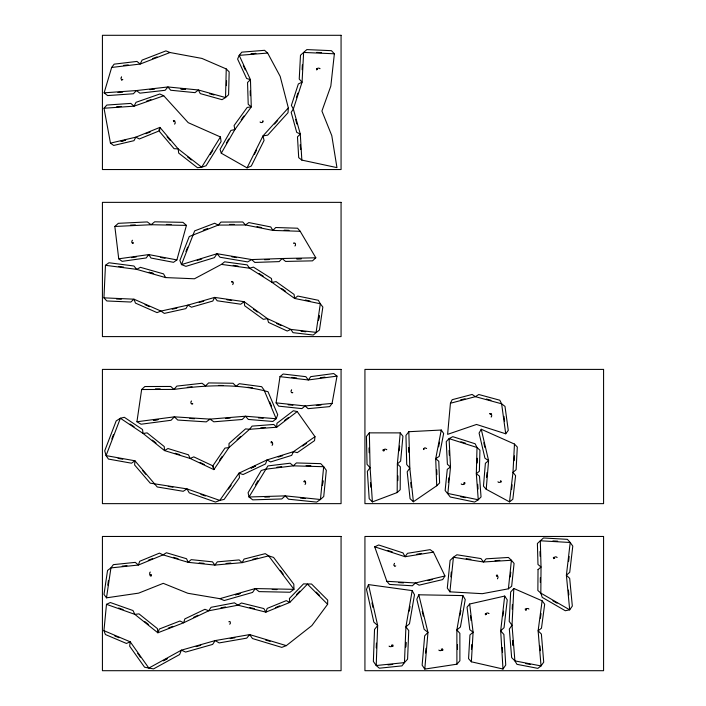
<?xml version="1.0" encoding="UTF-8"?>
<svg xmlns="http://www.w3.org/2000/svg" width="706" height="706" viewBox="0 0 706 706"><rect width="100%" height="100%" fill="white"/><g stroke="black" fill="none" stroke-linecap="round" stroke-linejoin="round"><path stroke-width="1.06" d="M397.187 492.559L397.372 463.93L400.249 432.893L369.344 432.866L366.432 436.414L367.041 464.31L370.094 467.725L372.397 501.913L397.187 492.559L400.187 489.717L400.337 466.807L397.372 463.93L400.629 461.097L402.932 436.273L400.249 432.893M397.857 480.636L397.902 475.862M540.319 582.45L540.346 577.676M327.619 604.283L327.708 600.153L311.558 584.03L303.527 583.88L289.389 598.52L289.769 602.43L265.897 612.137L237.948 605.201L234.463 602.827L211.068 607.31L208.702 610.796L183.622 622.78L157.862 632.788L134.828 614.361L106.491 604.327L103.941 630.67L105.406 634.535L126.436 643.448L130.231 641.825L148.834 668.079L153.537 668.9L179.606 654.559L181.424 650.155L215.198 640.58L249.677 634.597L286.309 645.628L311.858 625.587L327.619 604.283L307.437 584.127L289.769 602.43L286.257 600.638L267.159 608.404L265.897 612.137L263.815 608.546L241.461 602.995L237.948 605.201L208.702 610.796L204.908 609.304L184.848 618.897L183.622 622.78L179.968 621.006L159.353 629.011L157.862 632.788L157.42 628.614L138.994 613.876L134.828 614.361L132.993 610.54L110.321 602.518L106.491 604.327M226.247 68.941L225.541 97.56L222.019 99.678L200.275 93.607L198.351 89.98L167.94 86.962L136.408 90.562L104.135 92.83L111.654 67.458L114.151 64.149L136.973 61.422L140.176 64.043L169.987 52.518L201.925 58.422L226.247 68.941L229.159 71.871L228.594 94.772L225.541 97.56L198.351 89.98L195.015 92.645L170.693 90.236L167.94 86.962L165.125 90.289L139.894 93.166L136.408 90.562L133.39 93.766L107.568 95.584L104.135 92.83M226.441 85.647L226.547 80.881M477.212 463.021L477.327 458.247M262.57 121.344C264.291 122.138 261.423 122.244 263.02 120.744M316.941 69.382L316.517 68.623L316.544 69.92M304.41 481.254L304.921 480.812L305.151 481.404M376.254 647.896L376.422 643.131M423.494 448.998C425.224 449.704 422.356 449.987 423.935 448.407M103.941 297.844L105.459 265.306L108.962 262.756L133.937 266.003L136.673 269.365L165.628 277.582L194.45 278.782L221.437 264.397L224.649 261.82L247.171 264.874L249.58 268.209L272.084 282.426L294.605 298.435L320.321 303.748L322.845 307.039L319.465 329.949L313.217 335.041L293.008 332.658L290.828 329.402L267.424 318.618L244.126 301.691L214.659 297.402L187.955 305.107L160.968 311.081L157.059 312.617L135.473 303.103L133.972 299.185L103.941 297.844L106.809 300.959L130.839 302.036L133.972 299.185L160.968 311.081L164.304 313.393L185.899 308.619L187.955 305.107L191.45 307.207L212.815 301.038L214.659 297.402L217.174 300.782L240.746 304.215L244.126 301.691L244.7 305.795L263.338 319.333L267.424 318.618L268.518 322.404L287.236 331.035L290.828 329.402L316.094 332.376L320.321 303.748L318.353 300.288L297.782 296.052L294.605 298.435L294.084 294.411L276.064 281.597L272.084 282.426L271.422 278.482L253.428 267.106L249.58 268.209L221.437 264.397M512.203 609.207L512.441 604.442M513.818 588.477L512.027 625.234L514.903 660.895L516.951 664.328L537.857 668.361L541.034 665.934L543.717 662.175L541.387 634.067L538.122 630.802L542.12 600.806L513.818 588.477L510.659 592.007L509.22 621.412L512.027 625.234L509.335 629.037L511.638 657.568L514.903 660.895L541.034 665.934L538.122 630.802L541.476 628.19L544.679 604.195L542.12 600.806M302.124 69.665L302.371 64.899M514.471 444.065L512.988 472.376L509.52 501.869L486.205 489.267L483.469 486.16L485.384 463.277L488.596 460.665L481.245 429.248L514.471 444.065L517.304 447.057L516.112 469.702L512.988 472.376L515.601 475.676L512.83 499.266L509.52 501.869M514.206 460.639L514.445 455.873M471.484 649.326L471.784 644.56M471.361 661.796L473.099 632.152L469.658 604.018L504.693 596.067L507.252 599.888L504.04 627.705L500.678 630.837L502.99 669.023L471.361 661.796L468.555 658.663L469.949 634.941L473.099 632.152L469.799 629.699L467.045 607.195L469.658 604.018M288.33 107.903L288.013 112.713L267.733 135.12L262.985 135.923L247.047 167.869L221.278 153.211L220.051 149.354L230.924 130.425L234.869 129.551L251.274 106.906L250.453 79.663L239.184 55.359L241.796 52.156L264.565 50.311L267.653 53.056L280.176 76.372L288.33 107.903L262.985 135.923L264.062 140.45L251.31 166.007L247.047 167.869M486.593 477.3L487.008 472.543M486.205 489.267L488.596 460.665L484.951 458.203L479.074 433.069L481.245 429.248M425.577 653.068L425.983 648.311M424.783 669.085L427.96 632.399L418.799 594.796L462.898 595.59L465.236 599.535L460.418 627.016L456.87 629.928L456.914 664.196L424.783 669.085L422.135 665.158L424.677 635.815L427.96 632.399L424.147 629.346L416.814 599.262L418.799 594.796M450.437 403.241L447.613 434.349L476.515 424.456L505.725 433.793L508.267 430.386L504.993 406.4L501.622 403.806L475.385 396.666L472.129 394.442L452.175 399.702L450.437 403.241L475.385 396.666L478.792 394.504L499.786 400.214L501.622 403.806L505.725 433.793M399.181 450.843L399.622 446.086M448.345 482.533L448.831 477.785M450.834 576.855L451.302 572.098M449.907 591.831L453.42 557.246L456.888 554.775L480.927 558.561L483.469 561.985L511.409 560.264L514.074 563.432L511.665 586.271L508.399 588.813L482.348 593.684L449.907 591.831L447.295 588.072L450.101 560.405L453.42 557.246L483.469 561.985L486.081 558.834L508.435 557.458L511.409 560.264L508.399 588.813M510.244 576.97L510.756 572.231M334.37 53.788L330.823 86.088L321.918 111.054L331.785 135.64L336.956 167.622L301.841 160.094L298.709 157.667L297.473 136.849L300.297 134.069L293.352 109.024L291.384 105.415L298.347 83.943L302.062 82.187L303.633 52.438L306.836 49.596L331.423 50.673L334.37 53.788L303.633 52.438L300.491 55.253L299.238 79.054L302.062 82.187L293.352 109.024L291.172 112.325L296.723 132.366L300.297 134.069L301.841 160.094M314.982 436.679L314.541 440.632L297.305 452.643L293.449 451.69L267.062 459.915L238.963 473.161L219.76 500.413L215.489 502.072L189.252 492.85L186.966 488.879L150.246 483.16L134.625 464.998L134.934 460.78L106.076 455.617L104.726 450.816L116.172 420.926L120.391 418.252L124.327 417.299L142.497 429.486L143.115 433.484L164.516 450.587L190.143 458.45L213.865 469.614L228.956 447.569L249.589 429.292L252.068 426.115L273.76 424.465L276.699 427.227L297.2 411.563L314.982 436.679L293.449 451.69L291.693 455.361L270.583 461.945L267.062 459.915L265.527 463.939L243.049 474.538L238.963 473.161L239.484 477.609L224.12 499.407L219.76 500.413L186.966 488.879L183.225 491.288L157.226 486.972L134.934 460.78L131.528 463.198L108.442 459.068L106.076 455.617L120.391 418.252L143.115 433.484L147.113 432.866L164.242 446.554L164.516 450.587L167.957 448.522L188.458 454.814L190.143 458.45L193.788 456.87L212.762 465.801L213.865 469.614L212.912 465.731L224.985 448.089L228.956 447.569L229.035 443.509L245.547 428.886L249.589 429.292L276.699 427.227L276.937 423.291L293.343 410.76L297.2 411.563M504.693 596.067L500.678 630.837L503.89 634.473L505.734 665.026L502.99 669.023M502.999 615.897L503.555 611.149M568.621 561.296L569.16 556.549M511.559 489.558L512.132 484.819M540.399 618.244L541.025 613.514M136.929 421.756L141.641 389.518L144.871 386.526L170.746 386.456L173.994 389.43C205.022 385.123 237.648 383.279 268.024 391.733L277.714 414.713L276.178 418.737L272.869 421.464L248.335 419.443L245.511 416.222L210.026 419.126L174.391 416.84L136.929 421.756L141.068 424.218L171.029 420.282L174.391 416.84L177.762 420.044L206.267 421.879L210.026 419.126L213.812 421.809L242.211 419.488L245.511 416.222L276.178 418.737L264.07 390.021L261.661 386.685L239.29 383.702L236.095 386.288L233.077 383.261L208.632 382.926L205.534 385.873L202.048 383.261L176.809 386.111L173.994 389.43L141.641 389.518M107.78 585.133L108.468 580.411M106.491 597.832L110.939 567.898L113.375 564.641L135.305 562.364L138.358 565.047L163.06 554.872L166.422 552.754L186.525 558.728L188.193 562.338L214.853 565.082L242.149 562.638L268.651 555.869L273.557 557.413L293.811 584.189L293.961 589.333L290.034 592.237L259.076 591.619L255.263 588.566L219.866 598.679L187.822 593.269L163.262 583.341L138.632 593.137L106.491 597.832L103.985 594.399L107.55 570.448L110.939 567.898L138.358 565.047L139.691 561.279L159.45 553.133L163.06 554.872L188.193 562.338L191.167 559.646L212.497 561.835L214.853 565.082L217.316 561.861L239.157 559.911L242.149 562.638L244.064 559.073L265.262 553.654L268.651 555.869L293.961 589.333L255.263 588.566L252.545 592.44L224.226 600.532L219.866 598.679M276.09 402.87L279.991 376.651L283.168 374.021L305.83 376.669L308.319 379.96L337 376.121L332.094 403.4L329.676 406.621L308.081 408.668L305.107 405.95L276.09 402.87L278.676 406.144L301.886 408.606L305.107 405.95L332.094 403.4M412.18 590.613L405.915 626.875L404.459 662.625L401.935 665.882L379.334 668.203L376.21 665.529L373.368 661.425L374.533 629.434L377.666 625.542L368.488 584.594L412.18 590.613L414.493 594.743L409.48 623.76L405.915 626.875L408.748 630.573L407.583 659.175L404.459 662.625L376.21 665.529L377.666 625.542L373.836 622.101L366.493 589.342L368.488 584.594M409.224 611.193L410.045 606.498M462.898 595.59L456.87 629.928L459.862 633.353L459.888 660.763L456.914 664.196M460.065 615.217L460.877 610.513M441.276 430.033L435.708 458.679L436.732 485.772L413.389 501.754L410.062 498.701L407.194 471.793L409.807 468.122L408.836 431.71L441.276 430.033L443.65 433.466L439.194 456.385L435.708 458.679L438.788 461.274L439.609 482.948L436.732 485.772M438.611 446.81L439.538 442.132M176.897 259.914L186.428 225.391L182.951 222.337L154.676 221.808L151.084 224.729L114.84 226.476L118.732 258.82L122.147 261.352L146.177 257.955L148.763 254.584L176.897 259.914L173.526 262.314L151.022 258.043L148.763 254.584L118.732 258.82M442.485 648.84L442.194 649.882L442.936 649.882M553.769 558.667L554.069 557.625L553.319 557.625M384.267 450.763L383.676 450.666L384.276 449.625L383.676 449.625M391.583 645.09L392.183 645.16L391.583 646.211L392.183 646.211M392.474 645.09L393.074 645.16L392.474 646.211L393.074 646.211M441.294 649.061L441.894 649.141L441.294 650.182L441.894 650.182M526.376 610.143L525.811 609.966L526.402 608.969L525.802 608.969M296.396 97.684L297.879 93.148M111.822 438.947L113.534 434.499M185.925 251.61L187.655 247.162M254.478 154.296L256.622 150.034M226.361 143.15L228.753 139.011M221.278 153.211L234.869 129.551L234.092 125.536L247.215 107.418L251.274 106.906L248.212 104.276L247.55 82.478L250.453 79.663L246.623 78.49L237.604 59.048L239.184 55.359L267.653 53.056M255.519 484.863L257.946 480.751M220.431 136.955L201.669 167.207L197.486 167.728L178.689 153.087L178.168 148.904L159.918 127.389L135.834 137.167L110.463 143.141L104.02 108.239L106.818 105.053L130.831 103.403L134.043 106.174L163.748 95.769L188.211 122.667L220.431 136.955L221.093 141.553L206.073 165.76L201.669 167.207L178.168 148.904L174.073 148.684L159.468 131.466L159.918 127.389L158.629 131.131L139.364 138.958L135.834 137.167L133.981 140.671L113.684 145.454L110.463 143.141M210.291 154.42L212.824 150.369M444.948 575.981L442.68 579.582L419.073 585.168L415.428 582.971L386.844 581.294L374.709 546.823L378.672 544.979L402.976 552.895L405.094 556.716L433.449 552.136L444.948 575.981L415.428 582.971L412.392 585.777L389.527 584.436L386.844 581.294M219.566 460.224L222.266 456.288M228.479 489.09L231.215 485.181M241.187 119.808L243.994 115.952M408.836 431.71L405.95 435.425L406.727 464.557L409.807 468.122L413.389 501.754M274.51 124.088L277.696 120.541M296.52 594.584L299.829 591.143M317.541 69.638L317.241 68.597M463.718 483.01L464.018 484.051M500.413 480.892L500.713 481.942M501.013 480.892L501.313 481.942M486.505 614.485L486.205 613.443M554.66 558.367L554.36 557.325M525.502 610.01L525.211 608.969M315.82 257.787L312.511 260.849L285.568 261.432L282.126 258.52L251.663 259.561L217.06 253.719L181.486 264.591L179.88 260.505L189.261 236.528L218.242 225.082L245.494 224.949L272.913 230.412L300.191 231.286L315.82 257.787L282.126 258.52L279.188 261.608L254.813 262.438L251.663 259.561L247.709 261.917L220.025 257.249L217.06 253.719L214.368 257.664L185.916 266.356L181.486 264.591L194.653 230.88L214.677 223.246L218.242 225.082L220.952 222.09L242.758 221.984L245.494 224.949L248.821 222.575L270.76 226.944L272.913 230.412L275.737 227.517L297.561 228.215L300.191 231.286M114.84 226.476L118.326 223.325L147.316 221.922L151.084 224.729L186.428 225.391M237.084 439.564L240.667 436.405M284.695 420.37L288.489 417.475M302.6 446.033L306.519 443.315M167.507 658.486L163.324 660.781L167.516 658.495M193.753 617.273L198.059 615.226M148.269 560.317L152.69 558.508M275.393 607.628L279.814 605.836M145.895 133.734L150.307 131.925M168.302 628.102L172.749 626.363M286.309 645.628L281.782 647.384L252.483 638.559L249.677 634.597L246.738 638.136L219.151 642.919L215.198 640.58L212.63 644.41L185.616 652.07L181.424 650.155L148.834 668.079L144.545 667.179L129.657 646.167L130.231 641.825L103.941 630.67M152.637 58.58L157.094 56.868M203.284 230.138L207.74 228.453M146.451 101.205L150.952 99.617M278.155 457.082L282.709 455.67M197.159 260.417L201.731 259.031M199.171 302.486L203.76 301.171M240.022 593.534L235.433 594.84L240.022 593.543M196.18 646.599L200.769 645.284M460.453 399.993L465.069 398.766M252.933 559.258L257.566 558.084M428.004 580.606L432.646 579.494M172.255 309.202L176.915 308.151M220.863 607.857L225.558 606.966M230.191 638.595L234.886 637.765M416.822 554.228L421.535 553.451M131.466 257.619L136.196 256.966M320.215 377.763L324.945 377.136M158.109 419.567L153.37 420.194L158.109 419.585M276.928 467.222L281.668 466.657M123.471 65.437L128.218 64.881M111.654 67.458L140.176 64.043L142.082 60.107L165.928 50.885L169.987 52.518M149.866 89.636L154.614 89.08M187.328 387.32L192.067 386.791M122.217 566.124L126.965 565.638M388.018 664.92L392.765 664.417M316.279 405.482L321.036 405.05M226.07 563.485L230.827 563.044M225.435 418.455L230.191 418.084M260.717 427.845L265.482 427.492M117.928 92.451L122.694 92.133M116.605 106.782L121.37 106.438M104.02 108.239L134.043 106.174L136.029 102.317L159.794 93.995L163.748 95.769M495.021 560.67L499.786 560.387M130.548 225.126L135.323 224.887M264.529 259.729L269.304 259.552M264.785 497.103L269.56 496.945M229.476 224.429L234.251 224.42M155.435 388.882L160.2 388.874M317.841 68.147L319.183 68.147M121.485 79.857L122.085 79.857M173.544 121.07L173.394 120.47L174.735 120.77M174.735 121.37L173.694 121.661M260.929 122.535L262.27 122.535M293.846 243.499L293.696 242.899L295.037 243.199M491.226 414.254L490.185 414.554M271.589 441.709C269.868 442.468 271.995 441.85 272.189 442.159M272.189 442.6L271.148 442.9M424.385 447.957L425.727 447.957M384.567 449.175L385.917 449.175M383.376 449.625L382.784 450.075L383.376 450.966M305.151 481.704L304.11 481.995M498.771 482.383L500.113 482.383M464.919 482.71L464.319 482.71L464.919 483.601L464.319 484.051M462.077 484.501L463.427 484.501M554.96 556.875L556.302 556.875M497.553 575.999L496.503 576.299M526.702 608.519L528.044 608.519M486.805 612.993L488.146 612.993M229.865 621.474L228.815 621.774M389.941 646.652L391.283 646.652M439.653 650.623L440.994 650.623M218.436 385.45L223.211 385.502M166.387 224.42L171.152 224.499M272.216 589.492L276.99 589.598M306.104 465.616L310.869 465.739M284.183 230.174L288.957 230.332M316.641 52.42L321.406 52.615M116.543 299.009L121.317 299.212M552.913 540.911L557.678 541.167M398.722 582.582L403.488 582.874M189.79 418.429L194.547 418.729M258.414 417.89L263.17 418.261M185.466 89.291L180.718 88.824L185.466 89.309M300.429 498.039L305.177 498.515M199.207 562.876L203.955 563.353M288.163 404.759L292.902 405.244M301.021 331.211L305.76 331.749M291.852 377.428L296.591 377.992M279.991 376.651L308.319 379.96L310.79 376.625L333.735 373.545L337 376.121M118.776 266.427L123.506 267.053M105.459 265.306L136.673 269.365L140.388 267.318L163.545 273.884L165.628 277.582M247.797 387.25L252.527 387.868M233.227 265.385L237.957 266.038M226.944 299.785L231.665 300.491M466.181 558.658L470.893 559.39M168.257 486.39L172.97 487.158M231.912 256.843L236.616 257.619M118.052 458.37L122.756 459.2M160.368 257.39L165.063 258.272M525.511 663.543L530.197 664.461M256.984 226.635L261.661 227.561M305.248 300.032L309.925 300.985M460.594 496.724L465.263 497.677M249.747 607.522L254.381 608.66M486.363 399.031L490.961 400.293M209.488 93.713L214.086 94.983M153.608 273.54L149.019 272.242L153.608 273.557M122.826 79.628L121.785 79.337L121.785 80.078M173.508 557.361L178.08 558.702M265.535 640.007L270.107 641.366M175.22 453.261L179.792 454.646M133.416 242.74L133.293 243.341L132.296 242.74L132.296 243.341M496.371 575.681L496.512 575.108L497.553 575.708L497.553 575.108M151.252 574.525L151.181 575.125L150.14 574.525L150.14 575.125M460.956 441.762L465.501 443.218M387.815 550.468L392.36 551.933M374.709 546.823L405.094 556.716L407.45 553.319L430.139 549.647L433.449 552.136M200.91 494.421L205.42 496M118.608 607.99L123.109 609.569M114.654 635.859L119.049 637.73M145.048 304.71L149.407 306.642M276.708 323.542L281.041 325.554M200.107 462.474L204.413 464.513M552.895 600.797L557.025 603.18M259.128 273.54L263.17 276.081M130.098 424.05L134.069 426.698M281.738 288.569L285.639 291.322M253.498 309.228L257.355 312.043M187.672 157.059L191.432 159.997M152.319 440.085L156.052 443.059M144.854 621.624L148.587 624.598M316.253 592.096L319.641 595.467M372.397 501.913L369.194 498.692L367.349 471.343L370.094 467.725L369.344 432.866M142.683 470.717L145.807 474.326M167.048 136.708L170.128 140.353M280.344 570.333L283.221 574.146M137.67 653.341L140.423 657.242M243.279 65.596L245.273 69.929M269.736 401.952L271.607 406.347M295.611 119.402L296.882 124.009M422.232 611.422L423.371 616.056M483.795 442.768L484.872 447.419M371.965 602.871L373.015 607.522M503.952 416.355L504.587 421.085M470.496 615.791L471.087 620.521M410.751 482.622L411.245 487.369M568.401 590.084L568.86 594.84M539.984 645.937L540.364 650.694M512.68 640.73L513.068 645.487L512.671 640.73M477.715 484.334L478.059 489.09M370.482 482.48L370.818 487.237M502.293 647.508L502.566 652.273M300.341 144.73L300.624 149.495L300.324 144.73M449.087 450.446L449.316 455.211M436.714 469.817L436.908 474.591M304.41 481.104L303.809 481.404M250.198 90.915L250.33 95.689M540.002 551.527L540.152 556.302M408.668 447.542L408.783 452.317M369.061 447.922L369.176 452.696M457.479 644.675L457.497 649.449M553.539 557.325L553.539 557.925M497.995 576.599L497.995 577.94M491.676 414.854L491.676 416.196M442.715 649.582L442.715 650.182M395.739 565.868L394.848 566.459L394.398 565.868M393.948 564.226L393.948 565.568M305.601 482.295L305.601 483.636M295.487 243.799L295.487 245.141M291.084 390.63L291.084 391.971M272.64 443.2L272.64 444.542M233.236 282.374L233.236 283.715M230.306 622.065L230.306 623.407M192.676 404.061L192.676 403.47L191.635 404.061L191.335 403.47M190.894 401.829L190.894 403.17M175.185 121.961L175.185 123.303M149.69 572.884L149.69 574.225M131.845 241.099L131.845 242.449M121.035 77.695L121.035 79.037M232.795 284.209A1.147 1.147 0 0 1 232.715 284.615M232.724 281.906A1.138 1.138 0 0 1 231.515 281.906M231.515 281.65A1.138 1.138 0 0 1 232.724 281.65M229.865 623.901A1.147 1.147 0 0 1 229.785 624.307M132.287 240.614A1.147 1.147 0 0 1 132.366 240.208M394.398 563.732A1.147 1.147 0 0 1 394.469 563.326M121.485 77.201A1.147 1.147 0 0 1 121.556 76.795M191.335 401.343A1.147 1.147 0 0 1 191.414 400.937M260.443 122.094A1.147 1.147 0 0 1 260.037 122.014M295.037 245.626A1.147 1.147 0 0 1 294.967 246.032M291.525 390.144A1.147 1.147 0 0 1 291.604 389.738M426.212 448.398A1.147 1.147 0 0 1 426.627 448.478M488.631 613.435A1.147 1.147 0 0 1 489.037 613.514M485.737 613.514A1.138 1.138 0 0 1 485.737 614.714M485.481 614.714A1.138 1.138 0 0 1 485.481 613.514M498.286 481.942A1.147 1.147 0 0 1 497.88 481.863M497.553 578.426A1.147 1.147 0 0 1 497.474 578.841M305.16 484.131A1.147 1.147 0 0 1 305.08 484.537M556.787 557.325A1.147 1.147 0 0 1 557.202 557.396M461.592 484.051A1.147 1.147 0 0 1 461.186 483.972M319.668 68.588A1.147 1.147 0 0 1 320.074 68.667M174.735 123.797A1.147 1.147 0 0 1 174.664 124.203M491.226 416.681A1.147 1.147 0 0 1 491.155 417.096M272.189 445.027A1.147 1.147 0 0 1 272.11 445.442M150.131 572.398A1.147 1.147 0 0 1 150.21 571.992M150.21 575.593A1.138 1.138 0 0 1 151.411 575.593M151.411 575.849A1.138 1.138 0 0 1 150.21 575.849M528.529 608.96A1.147 1.147 0 0 1 528.935 609.04M389.456 646.211A1.147 1.147 0 0 1 389.05 646.131M386.403 449.625A1.147 1.147 0 0 1 386.809 449.704M439.167 650.182A1.147 1.147 0 0 1 438.761 650.102M538.034 569.601L537.866 590.49L540.831 593.119L569.689 609.825L572.328 606.075L569.689 578.39L566.388 575.213L570.21 542.49L567.386 539.34L543.47 537.972L537.398 543.479L537.981 564.473L541.034 567.015L540.831 593.119L542.226 597.373L565.303 610.734L569.689 609.825L566.388 575.213L569.733 572.292L572.787 546.109L570.21 542.49L540.311 540.778L541.034 567.015L538.034 569.601M477.018 447.498L476.321 473.744L478.253 499.777L474.608 502.063L450.278 497.015L445.142 490.511L447.286 469.331L450.516 466.984L449.078 438.62L452.775 436.661L475.129 443.765L477.018 447.498L479.93 450.199L479.374 471.193L476.321 473.744L479.489 476.126L481.042 496.953L478.253 499.777L447.842 493.459L450.516 466.984L447.392 464.301L446.245 441.603L449.078 438.62L477.018 447.498M292.275 392.545C290.104 392.589 294.137 392.88 292.284 392.501M489.885 413.637L491.226 413.672L489.885 413.619M405.871 642.389L405.676 647.155L405.888 642.389M323.675 466.71L320.445 499.504L316.623 502.107L288.498 499.195L285.286 495.868L249.015 496.989L248.097 492.691L261.264 470.487L265.474 469.234L293.264 465.836L323.675 466.71L326.322 470.284L323.736 496.521L320.445 499.504L285.286 495.868L281.756 498.957L252.739 499.857L249.015 496.989L267.892 465.934L290.122 463.215L293.264 465.836L296.396 462.942L320.718 463.639L323.675 466.71M322.88 480.795L322.413 485.543L322.898 480.795M319.138 315.785L318.441 320.506L319.147 315.785M255.422 466.057L251.107 468.096L255.431 466.066M125.606 140.185L120.964 141.279L125.606 140.194M255.749 53.418L250.992 53.797L255.749 53.427M301.374 258.696L296.599 258.802L301.374 258.705M341.069 35.3L102.423 35.3L102.423 169.537L341.069 169.537L341.069 35.3M341.069 202.357L102.423 202.357L102.423 336.594L341.069 336.594L341.069 202.357M341.069 369.406L102.423 369.406L102.423 503.643L341.069 503.643L341.069 369.406M603.577 369.406L364.931 369.406L364.931 503.643L603.577 503.643L603.577 369.406M341.069 536.463L102.423 536.463L102.423 670.7L341.069 670.7L341.069 536.463M603.577 536.463L364.931 536.463L364.931 670.7L603.577 670.7L603.577 536.463"/></g></svg>
